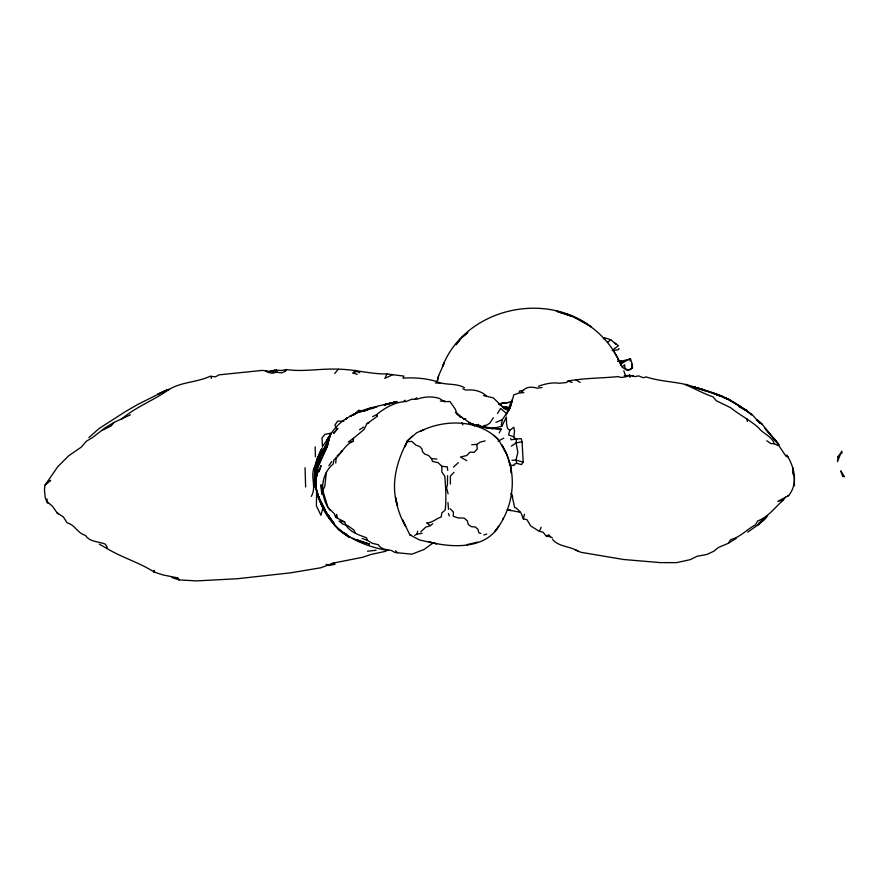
<?xml version="1.0" encoding="UTF-8"?>
<svg xmlns="http://www.w3.org/2000/svg" width="889" height="889" viewBox="0 0 889 889"><rect width="100%" height="100%" fill="white"/><g stroke="black" fill="none" stroke-linecap="round" stroke-linejoin="round"><path stroke-width="1.33" d="M493.795 435.377L498.385 439.622C478.76 419.175 444.389 419.097 420.319 431.309L424.142 429.531L416.808 432.665L407.406 440.811L408.684 441.7L411.707 441.355L416.085 445.222L419.708 446.522L422.086 449.112L422.464 451.556L424.842 454.146L428.498 455.412L431.443 458.546L432.499 461.402L438.244 462.736L441.833 466.325L441.833 472.015L444.811 476.26C445.667 487.516 446.478 498.551 445.2 509.964L441.866 512.92L441.133 517.12C435.977 518.42 432.265 523.243 426.587 522.81L430.376 525.655L432.743 523.699M314.817 471.448L315.084 481.582M447.556 475.637L447.434 484.849L446.234 488.939M314.595 482.96L315.062 472.837L314.773 482.238M314.839 484.338L314.75 474.237L315.017 483.627M315.084 485.727L315.251 477.56L317.317 467.514L315.017 476.171L315.084 485.727C313.761 471.126 321.262 458.313 327.585 445.811L316.495 470.581M322.996 491.139L327.997 507.53C319.84 494.14 320.429 474.559 333.219 463.969L333.942 459.813C341.443 454.468 344.276 444.833 353.344 441.233L353.433 438.31L364.023 429.52L366.901 423.686L377.114 416.463L377.214 414.085C385.448 407.562 395.383 401.806 406.14 401.55L411.585 399.294L417.163 399.161C424.275 396.561 432.465 396.15 439.644 398.505L444.211 401.706L449.901 401.484L455.024 408.707L457.491 414.652M314.362 481.571L314.684 472.126M315.517 482.305L315.617 477.715L315.328 487.116L315.384 476.882M786.743 454.957C794.366 466.936 798.533 483.383 788.654 495.584L777.786 501.352L783.12 500.285L785.509 497.195M315.506 480.638L315.873 475.693L317.94 468.981L315.506 480.638L315.739 487.783M335.731 463.047L336.22 457.424M793.166 468.081L792.632 473.192L794.199 476.071L794.466 485.461L793.533 485.883L794.466 485.461M316.684 490.095L316.395 505.852L320.94 515.298L323.018 507.563M326.407 472.226L324.774 486.439L322.963 490.039M130.45 414.819L114.003 422.419L105.069 427.831L92.556 437.555L86.277 441.288L81.266 447.134L68.686 455.79L57.896 466.536L44.961 485.238L44.45 489.75L45.272 497.984L47.139 502.274L48.428 503.196L47.139 502.274L47.039 498.962M513.853 436.81L514.542 430.987L513.786 427.253L509.741 430.387L508.575 434.999L513.853 436.81L513.975 437.799L516.587 439.01L521.21 438.666L522.076 441.733L523.199 462.158L521.432 464.603L516.709 463.325L514.164 464.325L514.109 465.547L509.408 464.825M314.384 474.804L317.106 460.024L315.139 468.903M508.03 411.118L502.341 419.664L501.296 424.631L501.918 426.209L492.039 428.642L483.294 427.387M510.686 438.421L510.964 439.766L516.587 439.01L516.064 442.933L517.865 452.412L515.998 460.069L516.709 463.325M314.362 468.092L316.873 459.191L321.574 449.123L317.284 459.302L320.896 450.367M314.539 471.214L316.928 460.735M511.864 400.317L509.919 408.618L513.82 394.794L519.243 392.994L519.409 391.093L523.354 390.338C526.532 386.393 532.811 386.682 537.123 388.193L542.057 387.493M317.384 464.102L321.518 453.501L329.375 438.444L321.518 453.501L317.384 464.102L317.562 463.38L314.895 473.559M436.988 382.27L438.655 375.569L444.378 362.723L442.466 366.468C464.88 309.405 542.935 290.492 591.107 326.741L572.405 316.273L556.236 311.106L572.216 316.44L566.271 314.195L567.538 314.595M437.099 381.826L438.655 375.569M414.685 535.422L416.919 534.189L417.686 531.1M552.525 537.967L550.047 536.6L546.468 536.411L543.012 532.133L539.412 531.389L530.666 525.888L526.933 519.643L523.332 518.898L524.488 514.253M311.283 496.418C317.095 486.783 309.472 475.759 314.85 466.225M319.718 456.024L317.729 462.113L320.418 454.19M320.073 454.346L322.085 448.323M337.398 518.165L335.675 517.142L336.664 514.398L337.398 518.165L344.665 521.943C347.643 531.644 358.134 534.533 366.49 537.823L367.368 540.323L372.191 543.246L378.37 544.757C380.948 549.535 386.815 549.502 391.427 550.491L394.96 552.502L411.885 554.18L424.064 549.469L433.01 543.012M341.22 451.623L341.576 450.701L341.776 451.612L337.187 455.868M479.982 426.476L501.252 429.143L499.162 432.954M319.051 459.48L319.44 458.524M407.406 440.811L404.862 446.911L407.595 440.644L412.452 436.121M539.412 531.389L541.134 527.288M407.595 440.644C397.127 460.269 390.182 483.983 397.539 505.863L395.483 497.184C397.039 507.441 400.361 517.376 405.617 526.332L402.561 519.854L409.885 534.856L419.619 540.001L436.588 543.801L429.087 541.968C451.779 547.802 485.061 549.435 498.662 526.288L495.129 531.178C514.631 507.308 518.343 471.537 501.952 445.022L506.474 453.879L506.074 452.623L509.73 463.002M392.738 374.691L386.937 373.958L384.87 378.392L392.738 374.691L403.895 376.103L402.984 378.169C414.03 377.336 425.475 378.258 436.277 381.425C445.045 385.648 455.735 382.681 464.48 387.715M506.263 414.952L508.864 409.373M511.686 402.273L508.953 407.973L511.975 400.239L512.231 401.139M501.918 426.209L506.374 416.985L506.586 424.131L507.675 428.609L509.741 430.387M511.642 402.328L507.419 411.907L509.875 407.073L508.33 409.973M326.241 444.556L327.508 442.111M603.331 338.809L603.964 337.609L610.654 339.665L616.133 344.332M619.033 348.444L618.4 349.655L612.521 350.655M502.774 519.198L503.441 517.954M323.118 445.745L331.464 432.999L327.041 439.888C332.13 431.276 338.465 422.808 347.388 417.919L345.621 419.186C359.956 408.696 378.725 406.217 395.594 401.972M497.484 413.407L500.607 408.44L506.286 413.252M386.937 373.958C370.591 374.225 354.9 369.335 338.276 369.202C320.807 368.313 303.694 372.08 286.391 369.568L285.213 371.369L281.602 372.88L262.266 370.402L218.972 374.869L215.505 376.803L210.015 376.303C196.736 382.603 180.823 381.759 168.132 390.06C153.152 400.683 135.272 407.151 121.304 419.286M575.15 549.802L580.85 552.291L623.578 559.492L660.438 562.626L676.585 562.626L690.142 559.681L697.154 556.247L706.944 554.447L713.756 551.258L718.412 547.491L728.291 543.312L730.747 539.59C740.681 536.989 746.949 529.266 755.617 524.743L757.517 521.032C768.318 517.02 774.752 507.541 783.12 500.285M493.362 417.73L489.695 423.264L486.95 424.986L483.46 425.787M328.886 465.692L331.786 461.513M620.466 365.146L622.3 362.656L630.49 358.778L632.379 364.779L632.479 368.09L629.701 369.824L626.745 370.046L621.967 367.046L624.667 364.768L625.023 368.39L627.845 370.024M357.267 374.325L353.022 373.08L355.233 370.224M114.003 422.419L111.169 425.953L102.079 430.387M334.709 373.513L338.276 369.202M337.531 428.665L333.664 433.332L337.942 428.265M763.262 520.798L767.551 515.731M629.468 375.247L629.979 376.969L629.468 375.247L626.523 376.647L621.389 377.514L617.955 376.603C601.42 378.269 584.595 377.981 567.971 381.059L566.649 382.47L559.459 383.259C552.425 382.214 544.979 383.792 538.378 386.304M546.468 536.411L548.524 534.789L550.491 536.678M353.433 438.31L348.31 441.977L353.344 441.233M368.635 409.607L370.657 407.506L372.791 408.673M454.001 472.292L450.367 476.093L450.379 484.027M168.132 390.06L168.954 389.215M612.177 350.433L618.444 345.654L614.499 342.987L616.088 344.365M492.784 428.454L493.506 427.731M503.785 438.133L498.007 441.2M844.428 476.615L842.639 476.215L840.705 470.859L844.428 476.615L842.639 476.215M88.867 437.577L99.268 428.376L125.671 411.463L137.795 404.439L167.654 389.504M766.029 517.831L757.584 525.043L761.951 521.587M453.468 467.17L458.302 462.68M355.589 413.029L358.856 410.185L362.379 411.263M523.354 390.338L520.365 392.927L523.865 392.616M420.775 531.822L425.687 527.177L430.376 525.655M759.05 522.843L763.507 519.276M607.509 342.321L609.321 341.009M511.342 446.134L516.064 442.933L522.076 441.733M622.767 362.768L624.534 361.501M747.671 532.133L758.906 524.266M403.595 401.372L405.284 400.194M415.13 399.005L416.819 397.828M728.291 543.312L736.203 538.401M471.737 444.678L476.826 444.444L480.071 442.189L485.116 440.888M359.556 429.665L363.645 427.087M387.793 549.891L385.248 551.413L370.946 554.458L362.879 557.214L333.431 563.07L320.785 567.782L290.459 572.86L237.107 578.75L196.547 580.906L179.078 579.895L172.044 577.606L177.711 577.906L179.078 579.895M354.311 414.118L353.033 414.863L357.934 412.54M333.431 563.07L329.875 565.082L326.13 564.459L328.352 565.548L335.064 564.215L333.431 563.07L333.597 564.604M628.59 369.846L632.479 368.09M44.961 485.238L50.64 480.404L47.873 481.616M495.962 422.375L502.341 419.664M372.613 416.641L376.669 414.652L377.114 416.463M609.721 340.12L610.654 339.665M166.487 390.238L157.742 394.272L166.254 390.438M366.901 423.686L368.824 422.82M498.851 404.495L501.129 403.473L511.042 402.15L501.129 403.473M353.022 373.08L356.8 371.413L359.801 372.813M500.296 404.162L502.418 403.284M787.843 495.873L788.654 495.584M359.234 412.352L367.446 409.396M361.067 411.596L376.892 406.984M364.001 411.04L367.257 409.996M363.912 410.929L367.235 409.962M384.292 405.084L395.549 401.839M483.794 534.967L486.783 534.111M630.49 358.778L620.611 361.479M385.126 404.839L396.805 401.684M396.994 401.517L384.915 404.562L392.627 402.761M477.782 542.034L467.158 544.646L467.903 544.468M476.615 424.998L478.76 424.464M270.467 370.924L276.179 370.046L276.835 372.202L272.023 373.258L267.189 372.069L265.333 370.613M463.491 419.23L465.792 418.73M331.541 433.076L324.918 434.354L322.007 437.966L322.485 447.123M416.919 534.189L422.086 533.289M455.401 412.352L460.48 417.23L461.735 417.074L462.469 418.041M376.014 550.28L367.513 551.224M440.355 401.172L444.667 400.706M511.942 460.324L515.998 460.069L523.199 462.158M618.088 361.167L621.722 361.045M286.391 369.568L281.157 370.524L276.179 370.046M99.346 544.168L107.08 548.535C122.082 557.725 139.262 562.37 154.03 572.016L163.154 574.972L177.711 577.906M618.066 361.234L620.466 361.201L618.055 361.078M624.311 375.591L633.468 375.58M629.379 375.325L635.168 376.614L638.558 375.869L643.247 377.736L646.17 376.925C658.293 380.981 671.128 381.448 683.619 384.004C693.609 387.882 702.832 393.427 712.978 396.816L716.278 400.728L730.68 407.718C739.559 415.03 750.005 420.041 758.573 427.787C762.984 433.821 771.863 436.01 774.219 443.7L779.086 445.967L786.02 456.268L788.165 456.857M774.219 443.7L771.019 443.655L766.774 440.755M409.885 534.856L410.918 534.878M343.91 421.275L337.576 421.108L334.931 424.998L336.198 428.098M492.039 428.642L501.252 429.143M435.388 382.903L439.966 383.237M441.833 466.325L447.289 466.836L447.7 470.381M431.443 458.546L436.855 459.091M483.605 395.561L493.328 397.905L501.507 405.817L498.418 403.606M520.265 512.264L507.786 509.842M344.665 521.943L339.076 521.01L342.676 524.043L348.032 525.81L354.166 530.211L355 532.755M508.419 408.696L503.141 407.707L509.375 409.029M479.638 426.709L482.049 427.209M509.664 407.862L504.752 406.784L509.908 407.94M504.919 408.684L508.908 409.596L503.63 408.318M462.925 418.141L474.526 425.853L468.514 422.553L475.215 425.164L490.572 428.398L475.771 425.22M505.73 409.118L509.497 410.073M507.241 509.664L510.808 510.597L508.175 509.819M694.609 387.548L699.754 388.926M700.176 388.837L692.22 386.515C709.189 391.127 726.635 396.25 740.881 406.973L729.458 400.128L746.704 410.44L751.616 414.907L746.516 410.607L739.059 406.473L751.994 414.474L759.951 423.164M367.368 540.323L362.09 538.467M701.499 389.226L722.346 396.338L685.652 384.215M387.637 550.535C356.856 544.746 329.208 530.166 319.107 498.618M692.22 386.515L702.41 389.471L693.531 386.871M478.782 426.098L471.615 423.897L475.215 425.164M567.971 381.059L572.06 382.426M480.882 533.456L478.827 532.755L477.882 529.188L475.148 526.921L471.537 526.733L468.259 524.477L467.358 520.865L464.058 518.065L458.191 517.965L453.268 516.298L453.446 512.108L450.178 508.708M566.271 314.195C591.096 322.151 611.288 341.498 621.322 365.435M503.93 407.918L507.53 409.251M700.954 389.382L704.533 390.716M355.267 539.656L365.112 543.535L352.288 538.156M462.869 388.826L465.992 390.093C473.248 389.26 481.027 390.816 486.494 395.972M469.781 422.953L475.626 425.353M47.684 502.263L52.551 506.263L56.852 512.564L63.43 517.031L67.12 522.832C74.976 524.71 77.587 533.4 85.466 535.4C89.856 542.312 98.712 541.323 105.302 544.146L107.036 546.879L107.08 548.535M723.113 397.261L728.88 399.739L725.48 398.205M503.774 407.962L507.952 409.918L502.907 407.273L507.797 410.051L498.618 403.628M619.766 361.334L622.3 362.656M344.743 533.244L346.754 534.3M740.526 406.706L739.804 406.295L746.704 410.44M466.736 460.669L460.469 457.024L466.803 455.49L470.003 452.145L474.093 452.401L477.26 449.089L476.826 444.444M575.994 379.97L580.106 382.448M338.509 529.311L350.244 537.456C334.653 529.466 325.552 513.842 318.751 498.362L322.074 505.63L316.573 493.239M457.146 413.941L461.735 417.074M578.395 551.48C570.46 546.024 559.237 547.224 552.614 539.556M345.499 534.545L338.387 529.5L334.042 524.388L334.986 525.632M343.287 532.8L342.354 532.1L349.199 537.467M274.523 370.08L276.835 372.202M773.875 439.566L778.453 443.844M395.461 550.824L397.461 552.714M56.852 512.564L58.241 513.953M314.106 486.05L315.917 487.95M774.208 439.333L765.062 428.487L779.253 444.767M520.321 512.097L516.387 508.108L514.709 507.63L511.553 493.706M603.964 337.609L604.742 338.531M760.073 423.408L756.917 419.497L762.029 424.364L756.772 419.63L761.862 423.942L773.497 438.244M330.141 510.442L328.041 507.486L334.175 513.586L335.675 517.142M458.102 414.041L460.48 417.23M523.332 518.898L520.998 512.897M498.862 440.277L506.474 453.879M776.086 441.277L777.975 444.078M774.075 438.321L777.019 442.678M322.785 505.741L324.096 507.775M328.085 514.731L329.563 517.076M324.185 508.164L320.94 501.674M325.074 509.675L322.296 505.052L325.141 510.03M325.507 511.62L321.696 504.93L326.352 513.12M613.732 351.266L618.377 359.456M326.541 512.942L329.252 518.02M322.485 505.641L318.973 498.529L318.573 497.273L322.485 505.641L318.973 498.529L315.939 489.206L315.684 479.816L318.184 470.359L315.684 479.816L316.039 488.572M618.022 359.3L621.522 365.857M325.963 511.853L318.162 495.884M461.735 422.719L462.891 424.92M317.629 496.029L325.985 512.264L334.397 523.877L325.485 512.197L316.362 492.262M510.931 493.517L512.786 497.229M320.04 500.074L322.496 505.43M448.389 513.442L449.301 515.909M317.317 493.684L318.662 497.384M154.586 572.005L153.986 570.36L154.03 572.016M623.822 370.824L625.456 375.591M508.897 461.569L510.742 467.047L511.386 473.159L510.697 466.503M317.44 493.417L319.318 499.007L318.218 495.384M316.351 489.317L319.384 499.196M316.406 489.817L318.973 498.529M446.834 488.894L448.112 493.795M746.738 418.652L747.371 421.397M315.584 485.538L316.073 489.495M315.084 483.56L314.439 476.126M629.934 358.789L630.134 360.867M321.951 494.584L321.085 484.705L321.674 493.139M447.967 502.485L448.489 509.341M305.049 467.692L305.638 486.994M315.251 477.56L315.506 486.394M315.017 476.171L315.151 481.216M211.16 376.236L211.215 378.447M315.173 446.856L315.406 456.835M837.971 456.668L837.516 461.691L841.627 451.134L842.105 452.901L840.261 453.69L837.971 456.668M632.379 364.779L631.957 368.057L631.812 364.234L632.379 364.779M318.629 461.591L317.829 464.18L319.14 460.513L318.629 461.591M320.662 466.525L318.973 471.737L321.018 465.603L320.662 466.525M285.802 369.624L285.213 371.369L285.836 369.58M325.285 448.3L321.774 455.446L325.963 447.056L325.285 448.3M328.697 440.788L326.119 445.789L329.408 439.51L328.697 440.788M327.708 444.578L325.13 449.567L328.419 443.289L327.708 444.578M329.697 437.01L327.074 442.033L330.408 435.721L329.697 437.01M460.291 339.154L456.035 344.776L461.024 338.42L460.291 339.154M462.436 336.998L461.713 337.731L467.836 332.453L462.436 336.998M353.544 414.785L349.888 416.363L355.422 413.985L353.544 414.785M356.189 539.69L369.357 544.046L356.189 539.69M720.879 396.094L714.134 393.527L729.802 399.839L720.879 396.094M364.935 543.212L356.733 539.89L364.935 543.212M719.646 395.827L713.767 393.483L719.612 395.838M333.82 523.554L326.33 512.664L333.82 523.554"/></g></svg>
